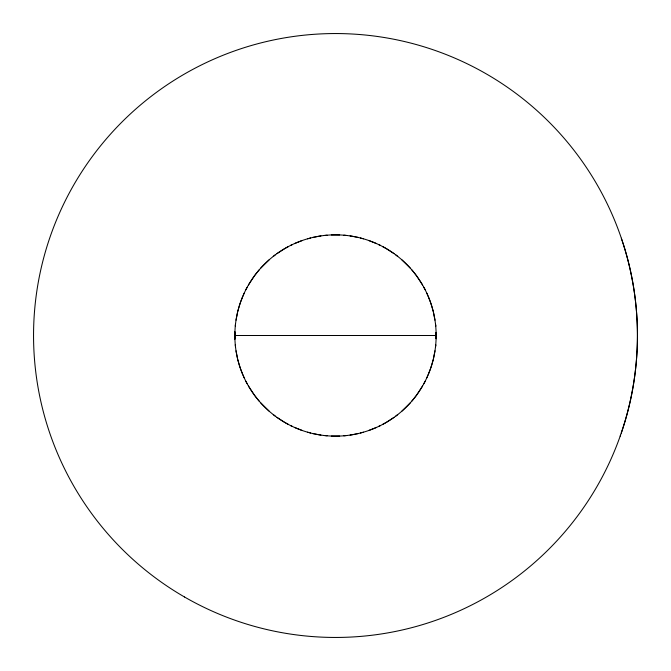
<?xml version="1.0" encoding="UTF-8"?>
<svg xmlns="http://www.w3.org/2000/svg" width="671" height="671" viewBox="0 0 671 671"><rect width="100%" height="100%" fill="white"/><g stroke="black" fill="none" stroke-linecap="round" stroke-linejoin="round"><path stroke-width="1.01" d="M236.024 320.184L237.559 312.35M434.976 350.816L433.441 358.649M237.777 311.386L238.28 309.482M432.72 361.518L433.223 359.614M238.532 308.534L240.26 302.94M432.468 362.466L430.74 368.06M621.245 433.097C642.256 371.96 642.826 304.055 622.797 242.583M620.507 435.219L620.189 436.116M240.587 302.034L243.036 295.76M430.413 368.966L427.964 375.24M243.414 294.879L244.202 293.152M426.798 377.848L427.586 376.121M245.846 289.746L247.138 287.314M423.862 383.686L425.154 381.254M248.48 284.932L254.317 275.999M422.52 386.068L416.683 395.001M254.837 275.311L256.959 272.569M416.163 395.689L414.041 398.431M258.041 271.235L259.14 269.927M411.86 401.073L412.959 399.765M260.818 268.023L269.054 259.912M410.182 402.977L401.946 411.088M273.307 256.364L275.144 254.955M395.856 416.045L397.693 414.636M276.997 253.596L284.588 248.673M394.003 417.404L386.412 422.327M285.234 248.304L288.48 246.509M385.766 422.696L382.52 424.491M290.451 245.494L292.422 244.529M378.578 426.471L380.549 425.506M294.41 243.615L302.436 240.436M376.59 427.385L368.564 430.564M307.528 238.817L308.551 238.524M362.449 432.476L363.472 432.183M309.574 238.247L310.598 237.979M360.402 433.021L361.426 432.753M312.652 237.475L313.684 237.24M357.316 433.76L358.348 433.525M314.716 237.022L320.923 235.915M356.284 433.978L350.077 435.085M324.043 235.504L327.163 235.194M346.957 435.496L343.837 435.806M331.331 234.934L339.669 234.934M339.669 436.066L331.331 436.066M234.85 335.5L436.15 335.5A100.65 100.65 0 0 0 285.175 248.337A100.65 100.65 0 0 0 285.175 422.663A100.65 100.65 0 0 0 436.15 335.5M343.837 235.194L346.957 235.504M327.163 435.806L324.043 435.496M350.077 235.915L356.284 237.022M320.923 435.085L314.716 433.978M357.316 237.24L358.348 237.475M312.652 433.525L313.684 433.76M360.402 237.979L361.426 238.247M309.574 432.753L310.598 433.021M362.449 238.524L363.472 238.817M307.528 432.183L308.551 432.476M368.564 240.436L376.59 243.615M302.436 430.564L294.41 427.385M378.578 244.529L380.549 245.494M290.451 425.506L292.422 426.471M382.52 246.509L385.766 248.304M288.48 424.491L285.234 422.696M386.412 248.673L394.003 253.596M284.588 422.327L276.997 417.404M395.856 254.955L397.693 256.364M273.307 414.636L275.144 416.045M401.946 259.912L410.182 268.023M269.054 411.088L260.818 402.977M411.86 269.927L412.959 271.235M258.041 399.765L259.14 401.073M414.041 272.569L416.163 275.311M256.959 398.431L254.837 395.689M416.683 275.999L422.52 284.932M254.317 395.001L248.48 386.068M423.862 287.314L425.154 289.746M245.846 381.254L247.138 383.686M426.798 293.152L427.586 294.879M243.414 376.121L244.202 377.848M427.964 295.76L430.413 302.034M243.036 375.24L240.587 368.966M621.346 238.213L621.572 238.884M621.816 239.606L622.495 241.661M430.74 302.94L432.468 308.534M240.26 368.06L238.532 362.466M432.72 309.482L433.223 311.386M237.777 359.614L238.28 361.518M433.441 312.35L434.976 320.184M237.559 358.649L236.024 350.816M234.85 331.482L234.85 339.518M436.1 338.738A71.906 50.845 90 0 0 436.1 332.38A71.847 50.803 -90 0 1 436.108 338.62M435.722 344.894A71.906 50.845 90 0 1 435.513 346.915M235.487 346.806A71.906 50.845 90 0 1 235.278 344.777M234.9 338.62A71.906 50.845 90 0 1 234.9 332.262M235.278 326.106A71.906 50.845 90 0 1 235.487 324.085M435.731 344.785A71.847 50.803 -90 0 1 435.521 346.806M184.525 596.997A301.95 301.95 0 0 0 637.45 335.5A301.95 301.95 0 0 0 184.525 74.003A301.95 301.95 0 0 0 184.525 596.997M435.722 326.223A71.906 50.845 90 0 0 435.513 324.194A71.847 50.803 -90 0 1 435.731 326.215"/></g></svg>
